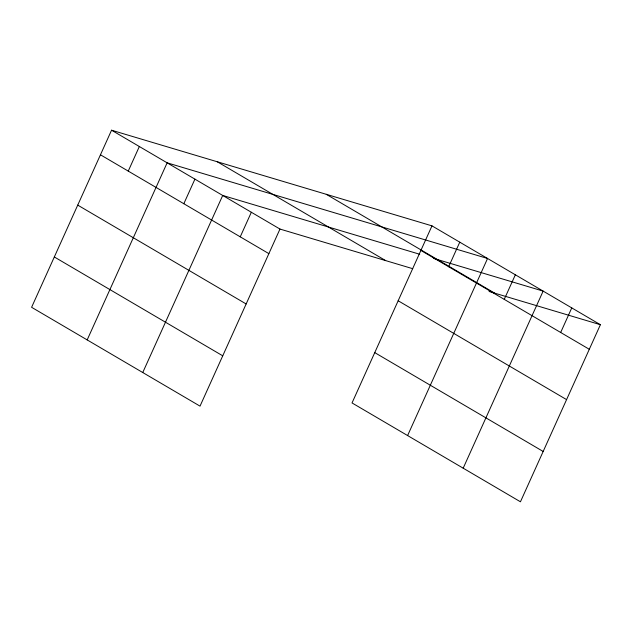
<?xml version="1.0" encoding="UTF-8"?>
<svg xmlns="http://www.w3.org/2000/svg" width="632" height="632" viewBox="0 0 632 632"><rect width="100%" height="100%" fill="white"/><g stroke="black" fill="none" stroke-linecap="round" stroke-linejoin="round"><path stroke-width="0.95" d="M431.98 225.861L352.032 402.94L520.444 501.792L600.4 324.706L431.98 225.861L111.556 130.208L31.6 307.294L200.02 406.139L279.968 229.06L412.72 268.687M128.249 171.098L139.34 146.521M87.177 339.913L167.132 162.827L487.564 258.48L407.608 435.559M183.825 203.717L194.925 179.14M142.753 372.532L222.709 195.454L419.703 254.254M240.247 236.834L251.338 212.257M448.673 266.751L459.772 242.167M504.249 299.37L515.349 274.794M463.185 468.178L543.141 291.099L433.671 258.425M560.671 332.479L571.77 307.903M489.073 291.478L600.4 324.706M326.246 194.293L494.659 293.145M420.888 250.438L589.301 349.283M217.297 161.776L385.71 260.621M111.556 130.208L279.968 229.06M398.16 300.761L566.58 399.614M100.456 154.793L268.877 253.637M374.752 352.617L543.164 451.461M77.736 205.116L246.148 303.96M54.32 256.963L222.74 355.816"/></g></svg>
